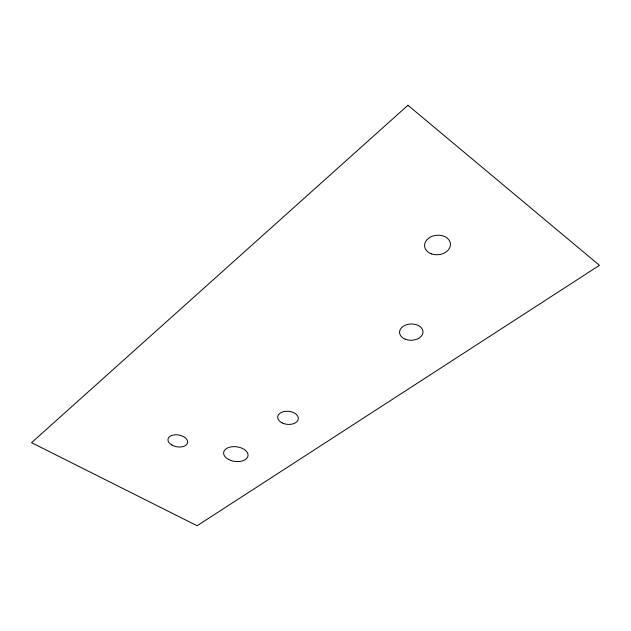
<?xml version="1.0" encoding="UTF-8"?>
<svg xmlns="http://www.w3.org/2000/svg" width="631" height="631" viewBox="0 0 631 631"><rect width="100%" height="100%" fill="white"/><g stroke="black" fill="none" stroke-linecap="round" stroke-linejoin="round"><path stroke-width="0.95" d="M407.934 105.251L31.55 442.678L197.117 525.749L599.45 265.328L407.934 105.251M171.869 445.044A9.962 5.971 10 0 0 187.596 442.725A9.962 5.971 10 0 0 173.959 434.909A9.962 5.971 10 0 0 171.869 445.044M431.423 253.851A12.951 9.757 -5.4 0 0 450.439 244.134A12.951 9.757 -5.4 0 0 430.697 236.948A12.951 9.757 -5.4 0 0 431.423 253.851M405.22 339.178A11.729 8.14 -1.6 0 0 422.999 332.095A11.729 8.14 -1.6 0 0 405.599 325.075A11.729 8.14 -1.6 0 0 405.22 339.178M228.706 459.518A12.297 7.359 7.5 0 0 248.007 455.85A12.297 7.359 7.5 0 0 230.788 446.937A12.297 7.359 7.5 0 0 228.706 459.518M282.254 422.967A10.364 6.547 5.4 0 0 298.321 418.866A10.364 6.547 5.4 0 0 283.437 411.696A10.364 6.547 5.4 0 0 282.254 422.967"/></g></svg>
